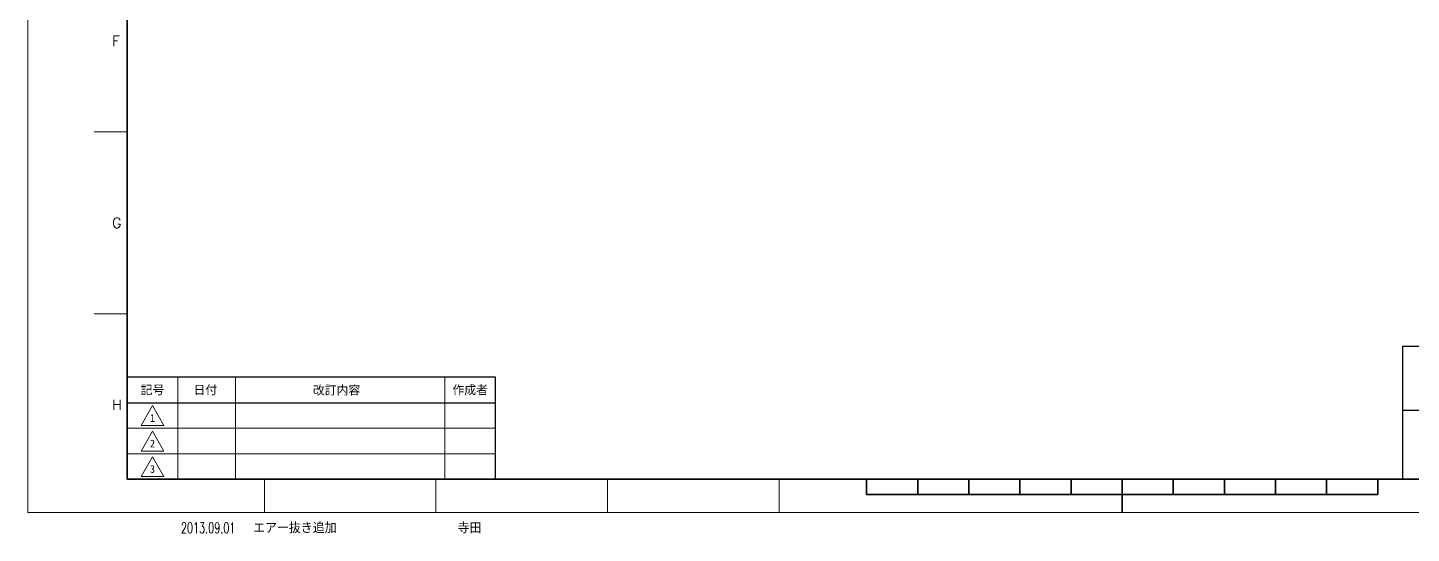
# Model space of a CAD drawing. Header units: millimetres. Extents: x 0 to 1764, y -17 to 1242.
# Drawn here: x 0 to 1150, y -17 to 403 of the extents above; entities that cross this region are included whole.
import ezdxf
from ezdxf import colors
from ezdxf.entities.mleader import LeaderData, LeaderLine
from ezdxf.enums import TextEntityAlignment as Align
from ezdxf.math import Vec2, Vec3

# ---------------------------------------------------------------- set-up
doc = ezdxf.new("R2010")
doc.units = ezdxf.units.MM
doc.header["$LTSCALE"] = 1.2
doc.layers.add('08_DIM', color=3, linetype='Continuous', lineweight=13)
doc.layers.add('90_FRAME', color=5, linetype='Continuous', lineweight=35)
doc.layers.add('91_BLANK', color=5, linetype='Continuous', lineweight=0, plot=False)
doc.styles.add('KSS_TXT', font='txt.shx', dxfattribs={"bigfont": 'extfont2.shx'})
doc.styles.add('MS_G', font='MS Gothic.ttf')
doc.styles.get("Standard").update_dxf_attribs({"font": 'txt.shx', "bigfont": 'extfont2.shx'})
doc.styles.add('表題用', font='MS PGothic.ttf')

# ---------------------------------------------------------------- blocks, each defined once
blk = doc.blocks.new('AM_BALLOON1')
at = {"transparency": 16777216}
blk.add_circle((0, 0), 5, dxfattribs=at)
blk.add_attdef('B_NUMBER', text='', height=3, dxfattribs=at).set_placement((0, 0), align=Align.MIDDLE_CENTER)
blk = doc.blocks.new('_OPEN')
at = {"color": 0, "linetype": 'ByBlock'}
for p, q in [((-1, 0.17), (0, 0)), ((0, 0), (-1, -0.17)), ((0, 0), (-1, 0))]:
    blk.add_line(p, q, dxfattribs=at)

msp = doc.modelspace()

# ---------------------------------------------------------------- linework, layer by layer
at = {"layer": '90_FRAME', "color": 4, "lineweight": 13}
for p, q in [((82.742, 316.17), (55.133, 316.17)), ((82.742, 164.946), (55.133, 164.946)), ((196.76, 0), (196.76, 27.485)), ((339.328, 0), (339.328, 27.485)), ((481.896, 0), (481.896, 27.485)), ((624.464, 0), (624.464, 27.485))]:
    msp.add_line(p, q, dxfattribs=at)
at = {"layer": '90_FRAME', "color": 0, "lineweight": 13}
for p, q in [((124.742, 27.485), (124.742, 112.343)), ((172.742, 27.485), (172.742, 112.343)), ((346.742, 27.485), (346.742, 112.343)), ((82.742, 69.914), (388.742, 69.914)), ((82.742, 48.7), (388.742, 48.7))]:
    msp.add_line(p, q, dxfattribs=at)
at = {"layer": '90_FRAME', "color": 0, "lineweight": 25}
for p, q in [((82.742, 91.128), (388.742, 91.128)), ((1385.78, 84.764), (1142.459, 84.764))]:
    msp.add_line(p, q, dxfattribs=at)
at = {"layer": '90_FRAME'}
for p, q in [((697.224, 14.743), (697.224, 27.485)), ((739.699, 14.743), (739.699, 27.485)), ((782.175, 14.743), (782.175, 27.485)), ((824.65, 14.743), (824.65, 27.485)), ((867.125, 14.743), (867.125, 27.485)), ((909.6, 0), (909.6, 27.485)), ((952.076, 14.743), (952.076, 27.485)), ((994.551, 14.743), (994.551, 27.485)), ((1037.026, 14.743), (1037.026, 27.485)), ((1079.501, 14.743), (1079.501, 27.485)), ((1121.977, 14.743), (1121.977, 27.485)), ((697.224, 14.743), (1121.977, 14.743))]:
    msp.add_line(p, q, dxfattribs=at)
msp.add_lwpolyline([(82.742, 27.485), (1736.459, 27.485), (1736.459, 1209.75), (82.742, 1209.75)], close=True, dxfattribs=at)
at = {"layer": '90_FRAME', "color": 0, "lineweight": 25}
for points in [[(1142.459, 27.485), (1736.459, 27.485), (1736.459, 137.8), (1142.459, 137.8)], [(82.742, 27.485), (388.742, 27.485), (388.742, 112.343), (82.742, 112.343)]]:
    msp.add_lwpolyline(points, close=True, dxfattribs=at)
at = {"layer": '90_FRAME', "color": 0, "lineweight": 13}
for points in [[(94.195, 72.167), (103.742, 88.702), (113.288, 72.167), (94.195, 72.167)], [(94.195, 50.953), (103.742, 67.488), (113.288, 50.953), (94.195, 50.953)], [(94.195, 29.739), (103.742, 46.274), (113.288, 29.739), (94.195, 29.739)]]:
    msp.add_lwpolyline(points, dxfattribs=at)
at = {"layer": '91_BLANK'}
msp.add_lwpolyline([(0, 0), (1764.068, 0), (1764.068, 1241.619), (0, 1241.619)], close=True, dxfattribs=at)

# ---------------------------------------------------------------- texts
at = {"layer": '90_FRAME', "color": 0, "lineweight": 13, "style": 'KSS_TXT'}
for s, p in [('F', (70.199, 391.782)), ('G', (70.199, 240.558)), ('H', (70.199, 89.334))]:
    msp.add_text(s, height=8.52, dxfattribs=at).set_placement(p, align=Align.MIDDLE_LEFT)
at = {"layer": '90_FRAME', "color": 0, "style": '表題用'}
for s, p in [('記号', (103.742, 101.735)), ('日付', (147.711, 101.735)), ('作成者', (367.742, 101.735))]:
    msp.add_text(s, height=7.2, dxfattribs=at).set_placement(p, align=Align.MIDDLE_CENTER)
msp.add_text('改訂内容', height=7.2, dxfattribs=at).set_placement((256.742, 101.735), align=Align.MIDDLE)
at = {"layer": '90_FRAME', "color": 0, "lineweight": 13, "style": 'MS_G'}
for s, p in [('1', (103.742, 78.4)), ('2', (103.742, 57.185)), ('3', (103.742, 35.971))]:
    msp.add_text(s, height=6.364, dxfattribs=at).set_placement(p, align=Align.MIDDLE)
at = {"layer": '90_FRAME', "color": 3, "lineweight": 13, "width": 0.65}
msp.add_text('2013.09.01', height=9, dxfattribs=at).set_placement((127.43, -17.392))
at = {"layer": '90_FRAME', "color": 3, "lineweight": 13}
for s, p in [('エアー抜き追加', (187.405, -17.392)), ('寺田', (357.315, -17.392))]:
    msp.add_text(s, height=9, dxfattribs=at).set_placement(p)

# ---------------------------------------------------------------- leaders
at = {"layer": '08_DIM'}
ml = msp.add_multileader_block('Standard', dxfattribs=at)
ml.set_content('AM_BALLOON1', color=256, scale=3.75)
ml.set_attribute('B_NUMBER', '61', width=0)
ml.set_leader_properties(color=256, linetype='ByLayer', lineweight=-1)
ml.set_arrow_properties(name='OPEN')
ml.build(insert=Vec2(0, 0))
ml.multileader.update_dxf_attribs({"leader_type": 0, "has_dogleg": 0, "text_right_attachment_type": 6, "dogleg_length": 0, "arrow_head_size": 7.5, "scale": 2.5, "block_connection_type": 1})
ctx = ml.context
ctx.base_point, ctx.scale, ctx.char_height, ctx.arrow_head_size, ctx.landing_gap_size, ctx.plane_origin = Vec3(322.444, 971.41), 2.5, 15, 7.5, 7.5, Vec3(322.444, 971.41)
ctx.right_attachment, ctx.attachment_type = 6, 1
notes = []
notes.append((ctx, [(0, (0, 0, 0), (0, 0), (1, 0), 1, [])]))
ctx.block.insert = Vec3(322.444, 971.41)
for ctx, leaders in notes:
    for number, flags, end, landing, length, lines in leaders:
        leader = LeaderData()
        leader.index, (leader.has_last_leader_line, leader.has_dogleg_vector, leader.attachment_direction) = number, flags
        leader.last_leader_point, leader.dogleg_vector, leader.dogleg_length = Vec3(end), Vec3(landing), length
        for number, points, colour, breaks in lines:
            line = LeaderLine()
            line.index, line.vertices, line.color, line.breaks = number, Vec3.list(points), colors.encode_raw_color(colour), breaks
            leader.lines.append(line)
        ctx.leaders.append(leader)

doc.saveas('drawing.dxf')
